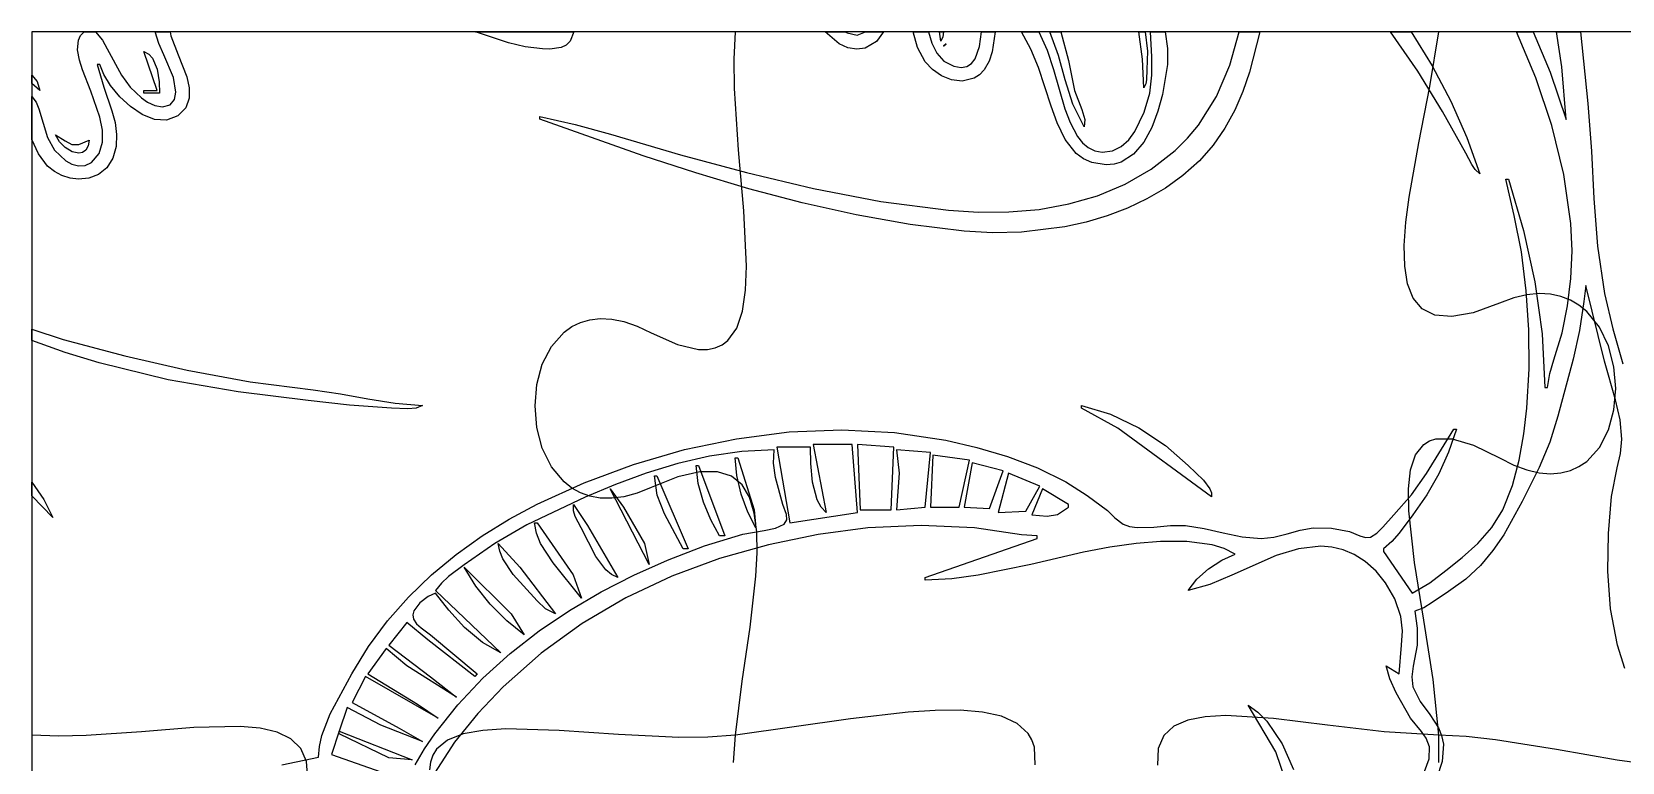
# Model space of a CAD drawing. Extents: x -47 to 700, y -217 to 268.
# Drawn here: x -25.1 to 133.2, y -79.2 to -6.5 of the extents above; entities that cross this region are included whole.
import ezdxf

# ---------------------------------------------------------------- set-up
doc = ezdxf.new("R2010")
doc.units = 0

msp = doc.modelspace()

# ---------------------------------------------------------------- linework, layer by layer
at = {"layer": 'Layer 1'}
for p, q in [((254.945, -6.53888), (-25.0553, -6.53888)), ((-25.0553, -6.53888), (-25.0553, -216.539)), ((-20.510194, -8.346666), (-20.415295, -7.357669)), ((-20.415295, -7.357669), (-20.201773, -6.918848)), ((-20.201773, -6.918848), (-19.84645, -6.53906)), ((-19.84645, -6.53906), (-18.70491, -6.53906)), ((-18.70491, -6.53906), (-18.017831, -7.369876)), ((-18.017831, -7.369876), (-17.56287, -8.23715)), ((-12.41522, -7.701799), (-12.77401, -6.53906)), ((-12.77401, -6.53906), (-11.29193, -6.53906)), ((-11.914595, -8.835329), (-12.41522, -7.701799)), ((-11.29193, -6.53906), (-11.21493, -6.94162)), ((-11.21493, -6.94162), (-10.496829, -8.841282)), ((22.370534, -7.634229), (19.08002, -6.53905)), ((19.08002, -6.53905), (28.8789, -6.53905)), ((24.051329, -8.03711), (22.370534, -7.634229)), ((28.101453, -7.862867), (27.612257, -8.104552)), ((28.51355, -7.45941), (28.101453, -7.862867)), ((28.8789, -6.53905), (28.51355, -7.45941)), ((44.814637, -9.273229), (44.9472, -6.539)), ((55.293186, -7.720315), (53.87632, -6.53906)), ((53.87632, -6.53906), (55.88136, -6.53906)), ((56.148504, -8.117823), (55.293186, -7.720315)), ((55.88136, -6.53906), (56.06378, -6.63983)), ((56.06378, -6.63983), (57.063405, -6.858114)), ((57.063405, -6.858114), (57.91018, -6.53906)), ((58.990792, -7.499484), (57.87814, -8.15033)), ((57.91018, -6.53906), (59.6987, -6.53906)), ((59.6987, -6.53906), (58.990792, -7.499484)), ((63.072646, -8.088845), (62.65454, -6.53906)), ((62.65454, -6.53906), (64.16401, -6.53906)), ((64.16401, -6.53906), (64.488734, -7.682744)), ((64.488734, -7.682744), (64.985446, -8.677129)), ((65.39144, -7.46048), (65.24985, -6.53909)), ((65.24985, -6.53909), (65.67101, -6.53909)), ((65.603739, -7.024884), (65.39144, -7.46048)), ((65.39144, -7.46048), (65.39144, -7.46048)), ((65.67101, -6.53909), (65.603739, -7.024884)), ((65.65086, -7.97828), (65.90976, -7.71938)), ((65.90976, -7.71938), (65.65086, -7.97828)), ((69.237922, -8.005563), (69.42725, -6.53906)), ((69.42725, -6.53906), (70.8034, -6.53906)), ((70.8034, -6.53906), (70.511277, -8.542468)), ((74.354534, -8.253685), (73.41305, -6.53906)), ((73.41305, -6.53906), (75.15506, -6.53906)), ((75.15506, -6.53906), (75.962506, -8.377903)), ((77.087037, -8.906974), (76.23514, -6.53906)), ((76.23514, -6.53906), (77.33274, -6.53906)), ((77.33274, -6.53906), (78.103672, -9.398071)), ((85.47533, -9.272671), (85.09143, -6.53906)), ((85.09143, -6.53906), (85.73791, -6.53906)), ((85.73791, -6.53906), (85.9699, -8.452927)), ((86.37815, -9.01488), (86.24379, -6.53906)), ((86.24379, -6.53906), (87.72225, -6.53906)), ((87.72225, -6.53906), (87.939566, -8.190872)), ((94.150943, -9.855074), (95.06289, -6.53909)), ((95.06289, -6.53909), (97.13925, -6.53909)), ((97.13925, -6.53909), (96.102166, -10.554937)), ((112.84878, -10.441269), (110.13333, -6.53906)), ((110.13333, -6.53906), (112.19987, -6.53906)), ((112.19987, -6.53906), (114.275719, -9.935321)), ((114.04991, -11.991852), (114.947, -6.539)), ((124.595878, -11.115888), (122.65829, -6.53894)), ((122.65829, -6.53894), (124.33312, -6.53894)), ((124.33312, -6.53894), (126.01777, -10.56919)), ((127.19393, -10.03485), (126.66631, -6.53894)), ((126.66631, -6.53894), (129.03981, -6.53894)), ((129.03981, -6.53894), (129.78498, -13.66254)), ((-20.31766, -9.374568), (-20.510194, -8.346666)), ((-20.02421, -10.30989), (-20.31766, -9.374568)), ((-17.56287, -8.23715), (-16.141689, -10.867707)), ((-12.59732, -12.38315), (-13.89284, -8.49657)), ((-13.89284, -8.49657), (-13.426298, -8.767572)), ((-13.426298, -8.767572), (-13.062525, -9.175578)), ((-13.062525, -9.175578), (-12.593276, -10.269839)), ((-10.95603, -11.0871), (-11.914595, -8.835329)), ((-10.496829, -8.841282), (-9.630708, -11.024956)), ((25.7499, -8.23662), (24.051329, -8.03711)), ((26.50386, -8.25682), (25.7499, -8.23662)), ((27.612257, -8.104552), (26.50386, -8.25678)), ((26.50386, -8.25678), (26.50386, -8.25682)), ((44.857005, -12.184234), (44.814637, -9.273229)), ((57.04666, -8.27952), (56.148504, -8.117823)), ((57.87814, -8.15033), (57.04666, -8.27952)), ((57.04666, -8.27952), (57.04666, -8.27952)), ((63.8369, -9.53216), (63.072646, -8.088845)), ((64.985446, -8.677129), (65.702151, -9.458886)), ((65.702151, -9.458886), (66.68685, -9.96469)), ((68.445144, -9.689527), (68.796962, -9.240859)), ((68.796962, -9.240859), (69.237922, -8.005563)), ((70.18989, -9.469792), (69.70992, -10.30937)), ((70.511277, -8.542468), (70.18989, -9.469792)), ((75.098651, -10.088716), (74.354534, -8.253685)), ((75.962506, -8.377903), (76.594781, -10.302816)), ((77.76177, -11.334248), (77.087037, -8.906974)), ((78.103672, -9.398071), (78.69183, -12.38315)), ((85.60096, -12.12425), (85.47533, -9.272671)), ((85.9699, -8.452927), (85.90327, -10.31041)), ((86.396096, -10.840619), (86.37815, -9.01488)), ((87.939566, -8.190872), (87.93309, -9.79158)), ((-25.05289, -11.67208), (-25.05289, -10.8649)), ((-25.05289, -10.8649), (-24.508478, -11.486121)), ((-19.175016, -12.455354), (-20.02421, -10.30989)), ((-18.29667, -9.79158), (-18.55609, -9.79158)), ((-18.55609, -9.79158), (-17.898858, -12.059757)), ((-17.894844, -10.793379), (-18.29667, -9.79158)), ((-17.212051, -11.894404), (-17.894844, -10.793379)), ((-16.141689, -10.867707), (-15.25436, -12.039869)), ((-12.593276, -10.269839), (-12.385074, -11.513835)), ((-9.630708, -11.024956), (-9.381953, -12.117246)), ((64.553681, -10.30124), (63.8369, -9.53216)), ((65.457611, -10.916519), (64.553681, -10.30124)), ((66.4718, -11.319305), (65.457611, -10.916519)), ((66.68685, -9.96469), (67.404878, -10.084354)), ((67.404878, -10.084354), (67.986046, -9.981663)), ((67.986046, -9.981663), (68.445144, -9.689527)), ((69.243902, -10.817105), (68.712369, -11.168208)), ((69.70992, -10.30937), (69.243902, -10.817105)), ((76.35964, -13.93706), (75.098651, -10.088716)), ((76.594781, -10.302816), (77.74147, -14.19648)), ((85.90327, -10.31041), (85.854794, -11.279929)), ((86.20555, -12.64205), (86.396096, -10.840619)), ((87.93309, -9.79158), (87.449711, -12.783365)), ((92.816602, -12.973917), (94.150943, -9.855074)), ((96.102166, -10.554937), (95.435397, -12.483438)), ((115.31079, -14.45537), (112.84878, -10.441269)), ((114.275719, -9.935321), (116.125912, -13.447812)), ((126.01777, -10.56919), (127.61716, -15.26399)), ((127.61716, -15.26399), (127.19393, -10.03485)), ((-24.25604, -12.38263), (-25.05289, -11.67208)), ((-24.508478, -11.486121), (-24.25604, -12.38263)), ((-24.25604, -12.38263), (-24.25604, -12.38263)), ((-18.27897, -15.01659), (-19.175016, -12.455354)), ((-17.898858, -12.059757), (-17.083789, -14.392221)), ((-16.307381, -12.992914), (-17.212051, -11.894404)), ((-15.25436, -12.039869), (-14.15119, -13.11695)), ((-13.89284, -12.64205), (-13.89284, -12.38315)), ((-13.89284, -12.38315), (-12.59732, -12.38315)), ((-12.3379, -12.64205), (-13.89284, -12.64205)), ((-12.385074, -11.513835), (-12.3379, -12.64205)), ((-10.734936, -12.547864), (-10.95603, -11.0871)), ((-10.86903, -13.283948), (-10.734936, -12.547864)), ((-9.381953, -12.117246), (-9.38397, -13.153275)), ((45.271888, -18.2865), (44.857005, -12.184234)), ((67.51936, -11.45091), (66.4718, -11.319305)), ((68.712369, -11.168208), (67.51936, -11.45091)), ((67.51936, -11.45091), (67.51936, -11.45091)), ((78.524942, -13.731742), (77.76177, -11.334248)), ((78.69183, -12.38315), (79.416666, -14.282344)), ((85.790006, -11.722289), (85.60096, -12.12425)), ((85.60096, -12.12425), (85.60096, -12.12425)), ((85.640052, -14.53892), (86.20555, -12.64205)), ((85.854794, -11.279929), (85.790006, -11.722289)), ((95.435397, -12.483438), (94.632067, -14.342826)), ((112.954656, -17.600562), (114.04991, -11.991852)), ((126.18485, -15.870803), (124.595878, -11.115888)), ((-25.05285, -17.24487), (-25.05285, -12.96296)), ((-25.05285, -12.96296), (-24.623786, -13.539959)), ((-24.623786, -13.539959), (-24.3423, -14.19648)), ((-24.3423, -14.19648), (-23.48932, -17.056247)), ((-15.239924, -13.98717), (-16.307381, -12.992914)), ((-14.068769, -14.775433), (-15.239924, -13.98717)), ((-14.15119, -13.11695), (-13.541334, -13.547783)), ((-13.541334, -13.547783), (-12.812014, -13.886181)), ((-12.812014, -13.886181), (-12.039791, -14.012564)), ((-12.039791, -14.012564), (-11.30123, -13.80735)), ((-11.30123, -13.80735), (-10.86903, -13.283948)), ((-9.732684, -14.090624), (-10.52402, -14.88687)), ((-9.38397, -13.153275), (-9.732684, -14.090624)), ((76.955177, -15.611283), (76.35964, -13.93706)), ((77.74147, -14.19648), (78.255933, -15.567139)), ((79.64216, -16.01032), (78.524942, -13.731742)), ((87.449711, -12.783365), (86.999881, -14.445503)), ((91.017258, -15.826072), (92.816602, -12.973917)), ((116.125912, -13.447812), (117.719182, -17.039703)), ((129.78498, -13.66254), (130.129371, -18.403918)), ((-18.0299, -16.309708), (-18.27897, -15.01659)), ((-17.083789, -14.392221), (-16.774956, -15.572339)), ((-16.774956, -15.572339), (-16.616133, -16.756262)), ((-12.853007, -15.255964), (-14.068769, -14.775433)), ((-11.651728, -15.327022), (-12.853007, -15.255964)), ((-10.52402, -14.88687), (-11.651728, -15.327022)), ((25.4908, -15.23313), (25.4908, -14.97372)), ((25.4908, -14.97372), (29.01487, -15.753167)), ((35.784628, -18.884326), (25.4908, -15.23313)), ((29.01487, -15.753167), (32.521609, -16.718156)), ((77.752316, -17.268235), (76.955177, -15.611283)), ((78.255933, -15.567139), (79.007985, -16.966755)), ((79.416666, -14.282344), (79.715843, -15.25814)), ((79.715843, -15.25814), (79.64216, -16.01032)), ((84.710381, -16.458835), (85.640052, -14.53892)), ((86.999881, -14.445503), (86.383987, -16.063904)), ((94.632067, -14.342826), (93.66387, -16.120979)), ((117.64243, -18.60137), (115.31079, -14.45537)), ((-24.404284, -18.677655), (-25.05285, -17.24487)), ((-23.48932, -17.056247), (-22.80602, -18.319051)), ((-22.313262, -17.472462), (-22.70197, -16.78753)), ((-22.70197, -16.78753), (-21.744592, -17.395777)), ((-21.744592, -17.395777), (-21.070898, -17.756453)), ((-20.370672, -17.762247), (-19.3337, -17.30585)), ((-19.3337, -17.30585), (-19.463735, -17.898298)), ((-18.028944, -17.534671), (-18.0299, -16.309708)), ((-16.616133, -16.756262), (-16.670476, -17.939902)), ((32.521609, -16.718156), (39.4817, -18.77349)), ((78.868043, -18.663002), (77.752316, -17.268235)), ((79.007985, -16.966755), (79.491122, -17.572868)), ((79.64216, -16.01032), (79.64216, -16.01032)), ((83.34077, -17.938485), (84.085304, -17.28265)), ((84.085304, -17.28265), (84.710381, -16.458835)), ((86.383987, -16.063904), (85.581555, -17.522644)), ((88.7103, -18.34199), (89.929894, -17.130407)), ((89.929894, -17.130407), (91.017258, -15.826072)), ((93.66387, -16.120979), (92.502498, -17.805772)), ((117.719182, -17.039703), (119.02426, -20.67416)), ((127.368598, -20.72436), (126.18485, -15.870803)), ((-23.47878, -19.89639), (-24.404284, -18.677655)), ((-22.80602, -18.319051), (-21.66494, -19.37807)), ((-21.72885, -18.066439), (-22.313262, -17.472462)), ((-21.047441, -18.478944), (-21.72885, -18.066439)), ((-21.070898, -17.756453), (-20.370672, -17.762247)), ((-20.36774, -18.61946), (-21.047441, -18.478944)), ((-20.001883, -18.53559), (-20.36774, -18.61946)), ((-20.36774, -18.61946), (-20.36774, -18.61946)), ((-19.693505, -18.301707), (-20.001883, -18.53559)), ((-19.463735, -17.898298), (-19.693505, -18.301707)), ((-19.11781, -19.55067), (-18.362711, -18.634114)), ((-18.362711, -18.634114), (-18.028944, -17.534671)), ((-16.670476, -17.939902), (-17.00114, -19.11917)), ((41.014988, -20.584164), (35.784628, -18.884326)), ((39.4817, -18.77349), (46.062243, -20.535132)), ((45.802552, -24.345641), (45.271888, -18.2865)), ((79.581933, -19.185531), (78.868043, -18.663002)), ((79.491122, -17.572868), (80.055274, -18.060754)), ((80.055274, -18.060754), (80.707648, -18.388592)), ((80.707648, -18.388592), (81.45545, -18.51456)), ((81.45545, -18.51456), (82.467309, -18.368427)), ((82.467309, -18.368427), (83.34077, -17.938485)), ((84.572107, -18.7058), (83.335168, -19.497447)), ((85.581555, -17.522644), (84.572107, -18.7058)), ((86.315932, -20.209079), (88.7103, -18.34199)), ((92.502498, -17.805772), (91.119643, -19.385084)), ((111.996512, -22.990367), (112.954656, -17.600562)), ((118.234885, -19.729916), (117.64243, -18.60137)), ((130.129371, -18.403918), (130.379126, -23.14134)), ((-22.811411, -20.435724), (-23.47878, -19.89639)), ((-22.059176, -20.838885), (-22.811411, -20.435724)), ((-21.66494, -19.37807), (-21.063211, -19.697283)), ((-21.063211, -19.697283), (-20.40564, -19.882465)), ((-20.40564, -19.882465), (-19.740937, -19.8586)), ((-19.740937, -19.8586), (-19.11781, -19.55067)), ((-17.600526, -20.086682), (-18.415604, -20.746997)), ((-17.00114, -19.11917), (-17.600526, -20.086682)), ((46.062243, -20.535132), (52.720327, -22.11702)), ((80.41934, -19.55067), (79.581933, -19.185531)), ((81.85026, -19.78166), (80.41934, -19.55067)), ((82.62499, -19.710228), (81.85026, -19.78166)), ((81.85026, -19.78166), (81.85026, -19.78166)), ((83.335168, -19.497447), (82.62499, -19.710228)), ((83.727651, -21.702041), (86.315932, -20.209079)), ((91.119643, -19.385084), (89.487, -20.84679)), ((118.571933, -20.238528), (118.234885, -19.729916)), ((119.02426, -20.67412), (118.571933, -20.238528)), ((-21.253484, -21.098683), (-22.059176, -20.838885)), ((-20.42574, -21.20793), (-21.253484, -21.098683)), ((-19.3796, -21.115589), (-20.42574, -21.20793)), ((-20.42574, -21.20793), (-20.42574, -21.20793)), ((-18.415604, -20.746997), (-19.3796, -21.115589)), ((46.2917, -22.151772), (41.014988, -20.584164)), ((51.607806, -23.550857), (46.2917, -22.151772)), ((52.720327, -22.11702), (59.430923, -23.4091)), ((80.981944, -22.84763), (83.727651, -21.702041)), ((87.747024, -22.092454), (85.896661, -23.173873)), ((89.487, -20.84679), (87.747024, -22.092454)), ((119.02426, -20.67416), (119.02426, -20.67412)), ((122.430745, -24.813206), (121.61339, -21.19235)), ((121.61339, -21.19235), (121.87229, -21.19235)), ((121.87229, -21.19235), (123.360671, -26.323322)), ((128.09051, -25.59724), (127.368598, -20.72436)), ((56.956347, -24.745123), (51.607806, -23.550857)), ((59.430923, -23.4091), (66.169, -24.30132)), ((75.164191, -24.203697), (78.115295, -23.672597)), ((78.115295, -23.672597), (80.981944, -22.84763)), ((85.896661, -23.173873), (83.952611, -24.095803)), ((111.673628, -25.486065), (111.996512, -22.990367)), ((130.379126, -23.14134), (130.741991, -27.867887)), ((46.0597, -29.8615), (45.802552, -24.345641)), ((62.330364, -25.698279), (56.956347, -24.745123)), ((66.169, -24.30132), (69.154557, -24.491306)), ((69.154557, -24.491306), (72.165116, -24.467682)), ((72.165116, -24.467682), (75.164191, -24.203697)), ((81.931571, -24.862997), (79.850242, -25.480212)), ((83.952611, -24.095803), (81.931571, -24.862997)), ((123.16782, -28.44721), (122.430745, -24.813206)), ((67.7229, -26.37403), (62.330364, -25.698279)), ((70.541531, -26.537444), (67.7229, -26.37403)), ((73.41144, -26.47945), (70.541531, -26.537444)), ((73.4115, -26.47952), (73.41144, -26.47945)), ((77.72532, -25.9522), (73.4115, -26.47952)), ((79.850242, -25.480212), (77.72532, -25.9522)), ((111.51075, -27.7865), (111.673628, -25.486065)), ((123.360671, -26.323322), (124.505291, -31.414239)), ((128.213098, -28.327493), (128.09051, -25.59724)), ((111.549786, -29.844825), (111.51075, -27.7865)), ((123.623989, -32.325303), (123.16782, -28.44721)), ((128.082276, -31.077938), (128.213098, -28.327493)), ((130.741991, -27.867887), (131.42571, -32.57664)), ((45.964051, -32.2594), (46.0597, -29.8615)), ((111.832645, -31.614195), (111.549786, -29.844825)), ((112.401236, -33.047765), (111.832645, -31.614195)), ((124.505291, -31.414239), (125.24033, -36.576186)), ((127.739694, -33.808533), (128.082276, -31.077938)), ((45.654036, -34.333922), (45.964051, -32.2594)), ((113.297469, -34.098687), (112.401236, -33.047765)), ((122.395633, -33.022021), (120.997, -33.539)), ((123.704031, -32.710436), (122.395633, -33.022021)), ((123.887816, -36.198375), (123.623989, -32.325303)), ((124.922195, -32.590144), (123.704031, -32.710436)), ((126.050125, -32.647047), (124.922195, -32.590144)), ((127.08782, -32.867046), (126.050125, -32.647047)), ((128.035281, -33.236041), (127.08782, -32.867046)), ((129.56946, -31.78342), (129.38653, -33.36988)), ((131.42568, -39.31319), (129.56946, -31.78342)), ((131.42571, -32.57664), (132.263259, -36.091573)), ((45.080994, -36.022545), (45.654036, -34.333922)), ((114.563252, -34.720118), (113.297469, -34.098687)), ((116.240496, -34.865211), (114.563252, -34.720118)), ((118.371109, -34.48712), (116.240496, -34.865211)), ((120.997, -33.539), (118.371109, -34.48712)), ((127.227, -36.47924), (127.739694, -33.808533)), ((128.892508, -33.739934), (128.035281, -33.236041)), ((129.6595, -34.364625), (128.892508, -33.739934)), ((129.38653, -33.36988), (128.928667, -36.256264)), ((130.922781, -35.920006), (129.6595, -34.364625)), ((-25.05338, -37.26176), (-25.05338, -36.11403)), ((-25.05338, -36.11403), (-21.92489, -37.16926)), ((27.9047, -36.414625), (28.671692, -35.869621)), ((28.671692, -35.869621), (29.528919, -35.454791)), ((29.528919, -35.454791), (30.47638, -35.184233)), ((30.47638, -35.184233), (31.514075, -35.072047)), ((31.514075, -35.072047), (32.642005, -35.132331)), ((32.642005, -35.132331), (33.860169, -35.379186)), ((33.860169, -35.379186), (35.168567, -35.826709)), ((35.168567, -35.826709), (36.5672, -36.489)), ((44.196263, -37.26275), (45.080994, -36.022545)), ((123.921223, -40.082314), (123.887816, -36.198375)), ((128.928667, -36.256264), (128.318228, -39.11752)), ((131.825125, -37.789391), (130.922781, -35.920006)), ((132.263259, -36.091573), (133.23904, -39.57208)), ((-21.73949, -38.44714), (-25.05338, -37.26176)), ((-21.92489, -37.16926), (-15.788584, -38.789777)), ((25.739075, -39.614391), (26.641419, -37.838756)), ((26.641419, -37.838756), (27.9047, -36.414625)), ((36.5672, -36.489), (39.18531, -37.667662)), ((39.18531, -37.667662), (41.297083, -38.147828)), ((42.951179, -37.992018), (43.621806, -37.695158)), ((43.621806, -37.695158), (44.196263, -37.26275)), ((125.24033, -36.576186), (125.49997, -41.92025)), ((126.39713, -39.186736), (127.227, -36.47924)), ((132.366531, -39.859986), (131.825125, -37.789391)), ((-18.36689, -39.485722), (-21.73949, -38.44714)), ((-11.493515, -41.163949), (-18.36689, -39.485722)), ((-15.788584, -38.789777), (-9.583785, -40.214987)), ((41.297083, -38.147828), (42.178299, -38.145512)), ((42.178299, -38.145512), (42.951179, -37.992018)), ((125.993078, -40.548785), (126.39713, -39.186736)), ((128.318228, -39.11752), (126.79547, -44.77018)), ((132.540318, -43.157991), (131.42568, -39.31319)), ((-9.583785, -40.214987), (-3.331188, -41.369715)), ((25.197669, -41.628736), (25.739075, -39.614391)), ((123.68613, -43.99301), (123.921223, -40.082314)), ((125.75887, -41.92025), (125.993078, -40.548785)), ((132.547, -42.019), (132.366531, -39.859986)), ((-4.529173, -42.379364), (-11.493515, -41.163949)), ((2.43022, -43.21489), (-4.529173, -42.379364)), ((-3.331188, -41.369715), (2.94851, -42.17878)), ((2.94851, -42.17878), (5.662554, -42.556381)), ((5.662554, -42.556381), (8.38366, -43.051881)), ((25.0172, -43.769), (25.197669, -41.628736)), ((125.49997, -41.92025), (125.75887, -41.92025)), ((132.366531, -44.153639), (132.547, -42.019)), ((6.565569, -43.70424), (2.43022, -43.21489)), ((10.7217, -43.99262), (6.565569, -43.70424)), ((8.38366, -43.051881), (11.107691, -43.499436)), ((12.36243, -44.05512), (10.7217, -43.99262)), ((11.107691, -43.499436), (13.83051, -43.7332)), ((13.178815, -43.990081), (12.36239, -44.05515)), ((12.36239, -44.05515), (12.36243, -44.05512)), ((13.83051, -43.7332), (13.178815, -43.990081)), ((25.197669, -45.922389), (25.0172, -43.769)), ((79.38168, -43.99207), (79.38168, -43.73317)), ((79.38168, -43.73317), (82.27466, -44.579627)), ((83.00937, -45.97851), (79.38168, -43.99207)), ((123.394281, -46.556776), (123.68613, -43.99301)), ((131.825125, -46.151109), (132.366531, -44.153639)), ((132.977367, -45.147253), (132.540318, -43.157991)), ((82.27466, -44.579627), (85.109802, -45.958009)), ((126.79547, -44.77018), (125.99606, -47.385379)), ((133.15322, -47.08584), (132.977367, -45.147253)), ((25.739075, -47.976109), (25.197669, -45.922389)), ((39.878434, -48.11301), (45.057255, -47.025821)), ((45.057255, -47.025821), (50.299948, -46.355734)), ((50.299948, -46.355734), (55.556114, -46.136807)), ((55.556114, -46.136807), (60.775358, -46.403099)), ((60.775358, -46.403099), (65.90728, -47.18867)), ((65.90728, -47.18867), (68.981331, -47.898714)), ((92.33696, -52.80135), (83.00937, -45.97851)), ((85.109802, -45.958009), (87.736658, -47.713804)), ((113.462, -47.595562), (114.012765, -47.252425)), ((113.706266, -50.497211), (116.43128, -46.06574)), ((114.012765, -47.252425), (114.663514, -47.04087)), ((114.663514, -47.04087), (116.288484, -47.041383)), ((116.69069, -46.06574), (115.90755, -48.376578)), ((116.288484, -47.041383), (118.383963, -47.654845)), ((116.43128, -46.06574), (116.69069, -46.06574)), ((122.955288, -49.148044), (123.394281, -46.556776)), ((125.99606, -47.385379), (124.93925, -49.89545)), ((130.922781, -47.898619), (131.825125, -46.151109)), ((133.016885, -48.502599), (133.15322, -47.08584)), ((26.641419, -49.817369), (25.739075, -47.976109)), ((34.813883, -49.583242), (39.878434, -48.11301)), ((42.385144, -48.776167), (39.216933, -49.509985)), ((45.585833, -48.304415), (42.385144, -48.776167)), ((45.087148, -50.67642), (44.92221, -48.9153)), ((44.92221, -48.9153), (45.18163, -48.9153)), ((45.18163, -48.9153), (46.82287, -54.09689)), ((48.8095, -48.13763), (45.585833, -48.304415)), ((48.733452, -49.462387), (48.8095, -48.13763)), ((52.43621, -47.87867), (49.06794, -47.87867)), ((49.06794, -47.87867), (50.36347, -55.39242)), ((52.461366, -49.490646), (52.43621, -47.87867)), ((56.58169, -47.61977), (52.69511, -47.61977)), ((52.69511, -47.61977), (53.99064, -54.35631)), ((57.09949, -54.35631), (56.58169, -47.61977)), ((60.72689, -47.87866), (57.0992, -47.61976)), ((57.0992, -47.61976), (57.35862, -54.09688)), ((60.46747, -54.09688), (60.72689, -47.87866)), ((64.35406, -48.39697), (60.98579, -48.13807)), ((60.98579, -48.13807), (61.2452, -50.46971)), ((63.83574, -53.83798), (64.35406, -48.39697)), ((64.61347, -48.65587), (64.35406, -53.83798)), ((68.24064, -49.17419), (64.61347, -48.65587)), ((68.981331, -47.898714), (72.042361, -48.790999)), ((72.042361, -48.790999), (75.015501, -49.91849)), ((87.736658, -47.713804), (90.00478, -49.6925)), ((112.141141, -50.139586), (112.636893, -48.647716)), ((112.636893, -48.647716), (113.462, -47.595562)), ((115.90755, -48.376578), (114.938276, -50.536523)), ((118.383963, -47.654845), (120.997, -48.939)), ((120.997, -48.939), (122.395633, -49.644885)), ((129.6595, -49.283375), (130.922781, -47.898619)), ((132.703318, -49.936535), (133.016885, -48.502599)), ((27.9047, -51.333375), (26.641419, -49.817369)), ((29.913999, -51.402458), (34.813883, -49.583242)), ((36.090697, -50.462966), (33.015938, -51.59221)), ((39.216933, -49.509985), (36.090697, -50.462966)), ((41.407825, -50.324), (39.214973, -50.835387)), ((41.23913, -51.470809), (41.03614, -49.69251)), ((41.03614, -49.69251), (41.29504, -49.69251)), ((41.29504, -49.69251), (43.8861, -56.68795)), ((43.182552, -50.31277), (41.407825, -50.324)), ((44.57595, -50.759625), (43.182552, -50.31277)), ((48.94139, -50.87582), (48.733452, -49.462387)), ((52.632827, -51.366843), (52.461366, -49.490646)), ((61.2452, -50.46971), (60.98579, -54.09688)), ((67.20401, -53.83798), (68.24064, -49.17419)), ((68.49954, -49.43308), (67.72233, -53.83798)), ((71.60891, -50.2103), (68.49954, -49.43308)), ((70.2276, -53.96717), (71.60891, -50.2103)), ((72.12724, -50.46971), (71.09062, -54.3563)), ((75.2361, -51.76473), (72.12724, -50.46971)), ((75.015501, -49.91849), (77.82588, -51.33415)), ((90.00478, -49.6925), (91.51947, -51.166664)), ((111.927693, -52.013429), (112.141141, -50.139586)), ((112.217937, -52.619378), (113.706266, -50.497211)), ((114.938276, -50.536523), (113.765559, -52.598671)), ((122.287825, -51.687995), (122.955288, -49.148044)), ((122.395633, -49.644885), (123.704031, -50.133189)), ((124.93925, -49.89545), (123.221761, -53.285945)), ((123.704031, -50.133189), (124.922195, -50.418012)), ((124.922195, -50.418012), (126.050125, -50.513453)), ((126.050125, -50.513453), (127.08782, -50.433611)), ((127.08782, -50.433611), (128.035281, -50.192584)), ((128.035281, -50.192584), (128.892508, -49.804472)), ((128.892508, -49.804472), (129.6595, -49.283375)), ((132.11711, -52.78627), (132.703318, -49.936535)), ((-25.05339, -52.71712), (-25.05339, -51.3415)), ((-25.05339, -51.3415), (-23.861128, -53.084295)), ((25.22918, -53.5366), (29.913999, -51.402458)), ((28.671692, -51.93416), (27.9047, -51.333375)), ((29.528919, -52.411334), (28.671692, -51.93416)), ((33.015938, -51.59221), (30.002152, -52.854813)), ((36.37278, -59.5379), (32.4862, -52.02415)), ((32.4862, -52.02415), (33.82514, -53.83799)), ((36.5672, -51.889), (35.168567, -52.449573)), ((39.214973, -50.835387), (36.5672, -51.889)), ((37.180982, -52.631345), (36.89083, -50.72862)), ((36.89083, -50.72862), (37.14973, -50.72862)), ((37.14973, -50.72862), (40.2591, -57.98348)), ((41.771749, -53.325481), (41.23913, -51.470809)), ((45.624817, -51.622496), (44.57595, -50.759625)), ((45.534816, -52.539826), (45.087148, -50.67642)), ((46.36595, -52.859312), (45.624817, -51.622496)), ((49.67301, -53.57915), (48.94139, -50.87582)), ((53.094588, -53.118363), (52.632827, -51.366843)), ((73.85479, -54.22659), (75.2361, -51.76473)), ((75.49551, -52.02414), (74.45888, -54.6152)), ((78.08657, -53.57857), (75.49551, -52.02414)), ((77.82588, -51.33415), (79.948664, -52.685548)), ((91.51947, -51.166664), (92.162822, -52.023411)), ((92.162822, -52.023411), (92.326965, -52.429666)), ((111.9495, -54.2115), (111.927693, -52.013429)), ((121.31057, -54.09781), (122.287825, -51.687995)), ((-22.96153, -54.8741), (-25.05339, -52.71712)), ((-23.861128, -53.084295), (-22.96153, -54.8741)), ((22.451176, -55.031713), (25.22918, -53.5366)), ((30.002152, -52.854813), (24.1955, -55.60849)), ((28.836136, -54.203207), (28.8584, -53.57858)), ((28.8584, -53.57858), (30.24023, -55.65132)), ((30.47638, -52.750798), (29.528919, -52.411334)), ((31.514075, -52.938453), (30.47638, -52.750798)), ((32.642005, -52.9602), (31.514075, -52.938453)), ((33.860169, -52.801939), (32.642005, -52.9602)), ((35.168567, -52.449573), (33.860169, -52.801939)), ((37.902064, -54.488091), (37.180982, -52.631345)), ((42.519474, -55.112528), (41.771749, -53.325481)), ((46.194496, -54.339829), (45.534816, -52.539826)), ((46.836145, -54.428004), (46.36595, -52.859312)), ((50.021751, -54.584761), (49.67301, -53.57915)), ((53.479328, -53.825839), (53.094588, -53.118363)), ((78.08657, -53.83798), (78.08657, -53.57857)), ((79.948664, -52.685548), (81.97136, -54.18411)), ((92.326965, -52.429666), (92.33693, -52.80135)), ((92.33693, -52.80135), (92.33696, -52.80135)), ((110.47195, -54.61612), (112.217937, -52.619378)), ((113.765559, -52.598671), (112.37209, -54.61612)), ((123.221761, -53.285945), (121.403649, -56.594248)), ((131.832629, -56.455202), (132.11711, -52.78627)), ((-22.96153, -54.8741), (-22.96153, -54.8741)), ((19.755166, -56.705877), (22.451176, -55.031713)), ((29.000931, -54.770265), (28.836136, -54.203207)), ((29.59272, -55.91074), (29.000931, -54.770265)), ((33.82514, -53.83799), (35.89788, -57.46516)), ((39.74078, -57.98348), (37.902064, -54.488091)), ((43.36778, -56.68795), (42.519474, -55.112528)), ((46.99547, -55.91074), (46.194496, -54.339829)), ((46.82287, -54.09689), (46.99547, -55.91074)), ((47.0722, -56.2865), (46.836145, -54.428004)), ((49.80272, -55.52219), (50.057441, -55.097232)), ((50.057441, -55.097232), (50.021751, -54.584761)), ((50.36347, -55.39242), (57.09949, -54.35631)), ((53.99064, -54.35631), (53.479328, -53.825839)), ((57.35862, -54.09688), (60.46747, -54.09688)), ((60.98579, -54.09688), (63.83574, -53.83798)), ((64.35406, -53.83798), (67.20401, -53.83798)), ((67.72233, -53.83798), (70.2276, -53.96717)), ((71.09062, -54.3563), (73.85479, -54.22659)), ((74.45888, -54.6152), (75.96887, -54.74025)), ((75.96887, -54.74025), (76.992511, -54.574096)), ((75.96887, -54.74025), (75.96887, -54.74025)), ((76.992511, -54.574096), (78.08657, -53.83798)), ((81.97136, -54.18411), (82.719921, -54.895774)), ((82.719921, -54.895774), (83.52579, -55.52253)), ((109.387378, -55.832566), (110.47195, -54.61612)), ((112.37209, -54.61612), (111.015561, -56.424208)), ((112.510672, -59.349352), (111.9495, -54.2115)), ((120.20803, -55.86161), (121.31057, -54.09781)), ((17.167739, -58.557484), (19.755166, -56.705877)), ((24.1955, -55.60849), (21.004492, -57.449479)), ((25.172836, -56.434013), (24.97239, -55.39244)), ((24.97239, -55.39244), (25.23129, -55.39244)), ((25.576225, -57.446673), (25.172836, -56.434013)), ((25.23129, -55.39244), (28.81556, -60.57455)), ((31.054393, -58.761361), (29.59272, -55.91074)), ((30.24023, -55.65132), (33.26278, -60.83343)), ((41.89406, -57.671658), (45.70065, -56.51541)), ((43.8861, -56.68795), (43.36778, -56.68795)), ((45.70065, -56.51541), (47.830604, -56.173926)), ((47.110911, -58.39273), (47.0722, -56.2865)), ((47.830604, -56.173926), (48.951114, -55.926766)), ((53.178215, -56.567935), (48.24064, -57.581206)), ((48.951114, -55.926766), (49.80272, -55.52219)), ((58.13454, -55.91165), (53.178215, -56.567935)), ((63.452251, -55.660786), (58.13454, -55.91165)), ((68.75764, -55.91165), (63.452251, -55.660786)), ((63.83447, -60.83435), (74.97587, -56.94776)), ((71.862465, -56.375071), (68.75764, -55.91165)), ((73.422166, -56.595477), (71.862465, -56.375071)), ((74.97587, -56.68886), (73.422166, -56.595477)), ((74.97587, -56.94776), (74.97587, -56.68886)), ((83.52579, -55.52253), (84.177571, -55.749455)), ((84.177571, -55.749455), (84.921154, -55.854298)), ((84.921154, -55.854298), (86.571875, -55.821496)), ((86.571875, -55.821496), (88.254238, -55.671636)), ((88.254238, -55.671636), (89.74453, -55.65223)), ((89.74453, -55.65223), (91.609447, -55.9554)), ((91.609447, -55.9554), (93.501661, -56.389545)), ((93.501661, -56.389545), (95.39375, -56.778915)), ((95.39375, -56.778915), (97.25829, -56.94776)), ((97.25829, -56.94776), (98.537868, -56.809068)), ((98.537868, -56.809068), (99.842515, -56.491573)), ((99.842515, -56.491573), (101.150447, -56.143143)), ((101.150447, -56.143143), (102.43988, -55.91165)), ((102.43988, -55.91165), (104.267529, -55.941083)), ((104.267529, -55.941083), (106.06757, -56.25685)), ((106.06757, -56.25685), (107.097648, -56.684851)), ((107.097648, -56.684851), (107.635423, -56.855115)), ((107.635423, -56.855115), (108.14031, -56.81805)), ((108.14031, -56.81805), (108.776524, -56.423423)), ((108.776524, -56.423423), (109.387378, -55.832566)), ((111.015561, -56.424208), (110.264449, -57.271832)), ((118.830836, -57.441575), (120.20803, -55.86161)), ((121.403649, -56.594248), (120.335601, -58.159129)), ((131.757758, -60.211981), (131.832629, -56.455202)), ((21.004492, -57.449479), (17.97676, -59.58137)), ((21.501231, -58.216463), (21.34522, -57.46518)), ((21.34522, -57.46518), (23.50426, -59.79734)), ((21.82782, -58.989877), (21.501231, -58.216463)), ((26.804534, -59.384594), (25.576225, -57.446673)), ((35.89788, -57.46516), (36.37278, -59.5379)), ((38.18638, -59.10647), (41.89406, -57.671658)), ((40.2591, -57.98348), (39.74078, -57.98348)), ((48.24064, -57.581206), (43.37274, -58.961442)), ((46.989075, -60.704625), (47.110911, -58.39273)), ((79.57962, -58.31999), (74.345709, -59.534919)), ((82.198436, -57.817367), (79.57962, -58.31999)), ((84.82127, -57.46608), (82.198436, -57.817367)), ((87.262548, -57.268776), (84.82127, -57.46608)), ((89.859665, -57.24917), (87.262548, -57.268776)), ((92.399062, -57.597176), (89.859665, -57.24917)), ((93.580378, -57.968383), (92.399062, -57.597176)), ((93.354979, -59.111051), (94.66718, -58.50271)), ((94.66718, -58.50271), (93.580378, -57.968383)), ((100.983315, -57.969482), (98.769653, -58.661453)), ((103.198896, -57.712892), (100.983315, -57.969482)), ((104.306325, -57.804948), (103.198896, -57.712892)), ((105.412937, -58.074347), (104.306325, -57.804948)), ((106.5183, -58.543923), (105.412937, -58.074347)), ((107.62198, -59.23651), (106.5183, -58.543923)), ((110.264449, -57.271832), (109.43584, -57.98439)), ((109.43584, -57.98439), (109.43584, -58.24329)), ((109.43584, -58.24329), (112.28579, -62.38877)), ((117.279381, -58.861063), (118.830836, -57.441575)), ((120.335601, -58.159129), (119.096887, -59.633326)), ((14.715485, -60.584923), (17.167739, -58.557484)), ((17.97676, -59.58137), (16.422671, -60.749554)), ((19.121908, -61.699592), (17.97695, -59.79734)), ((17.97695, -59.79734), (22.64023, -64.46114)), ((22.840006, -60.536705), (21.82782, -58.989877)), ((23.50426, -59.79734), (27.04513, -64.46114)), ((29.63618, -62.90619), (26.804534, -59.384594)), ((32.051233, -60.06605), (31.054393, -58.761361)), ((32.628417, -60.53832), (32.051233, -60.06605)), ((34.858666, -60.592419), (38.18638, -59.10647)), ((43.37274, -58.961442), (38.62544, -60.718623)), ((74.345709, -59.534919), (69.102878, -60.622218)), ((90.877883, -60.989236), (92.043481, -59.961428)), ((92.043481, -59.961428), (93.354979, -59.111051)), ((98.769653, -58.661453), (94.361923, -60.620882)), ((108.725243, -60.209025), (107.62198, -59.23651)), ((113.44825, -65.091187), (112.510672, -59.349352)), ((115.65406, -60.14343), (117.279381, -58.861063)), ((119.096887, -59.633326), (117.639005, -60.993459)), ((12.424993, -62.786583), (14.715485, -60.584923)), ((15.704275, -61.404046), (15.1268, -62.12902)), ((16.422671, -60.749554), (15.704275, -61.404046)), ((20.564818, -63.50758), (19.121908, -61.699592)), ((25.23129, -63.16561), (22.840006, -60.536705)), ((28.81556, -60.57455), (29.63618, -62.90619)), ((31.603778, -62.258149), (34.858666, -60.592419)), ((33.26278, -60.83343), (32.628417, -60.53832)), ((38.62544, -60.718623), (34.049665, -62.862725)), ((46.41095, -65.777125), (46.989075, -60.704625)), ((63.83447, -61.09324), (63.83447, -60.83435)), ((66.472913, -60.965304), (63.83447, -61.09324)), ((69.102878, -60.622218), (66.472913, -60.965304)), ((90.00338, -62.12987), (90.877883, -60.989236)), ((92.174773, -61.523013), (90.00338, -62.12987)), ((94.361923, -60.620882), (92.174773, -61.523013)), ((109.65131, -61.35266), (108.725243, -60.209025)), ((110.563049, -62.959594), (109.65131, -61.35266)), ((112.28579, -62.38877), (114.037875, -61.384458)), ((114.037875, -61.384458), (115.65406, -60.14343)), ((117.639005, -60.993459), (115.91345, -62.21615)), ((132.013588, -63.948055), (131.757758, -60.211981)), ((10.322851, -65.160857), (12.424993, -62.786583)), ((14.372872, -62.739857), (13.553082, -63.361851)), ((15.1268, -62.38844), (14.372872, -62.739857)), ((15.1268, -62.12902), (21.60444, -68.34725)), ((16.428221, -64.073846), (15.1268, -62.38844)), ((26.060923, -63.95028), (25.23129, -63.16561)), ((28.44737, -64.109934), (31.603778, -62.258149)), ((34.049665, -62.862725), (29.69634, -65.403728)), ((111.16284, -64.72093), (110.563049, -62.959594)), ((115.91345, -62.21615), (114.28462, -63.338593)), ((12.969539, -64.144775), (12.860769, -64.56232)), ((12.860769, -64.56232), (12.92435, -64.97898)), ((13.553082, -63.361851), (12.969539, -64.144775)), ((18.013266, -65.797779), (16.428221, -64.073846)), ((22.203496, -65.144583), (20.564818, -63.50758)), ((22.64023, -64.46114), (23.93576, -66.53388)), ((25.415099, -66.154048), (28.44737, -64.109934)), ((27.04513, -64.46114), (26.060923, -63.95028)), ((111.321236, -66.134358), (111.16284, -64.72093)), ((113.443555, -63.848218), (112.54518, -64.2026)), ((112.54518, -64.2026), (112.792905, -65.874499)), ((114.28462, -63.338593), (113.443555, -63.848218)), ((132.72121, -67.55487), (132.013588, -63.948055)), ((8.435651, -67.706132), (10.322851, -65.160857)), ((12.27685, -65.32469), (10.463, -67.57003)), ((14.34959, -67.05172), (12.27685, -65.32469)), ((12.92435, -64.97898), (13.227808, -65.444687)), ((13.227808, -65.444687), (13.672152, -65.8388)), ((13.672152, -65.8388), (14.60849, -66.53392)), ((19.774489, -67.306745), (18.013266, -65.797779)), ((23.93576, -66.53388), (22.203496, -65.144583)), ((22.532619, -68.396764), (25.415099, -66.154048)), ((29.69634, -65.403728), (25.61639, -68.35161)), ((45.6322, -71.167437), (46.41095, -65.777125)), ((111.241313, -67.569561), (111.321236, -66.134358)), ((112.792905, -65.874499), (112.80408, -67.57087)), ((114.385828, -70.975055), (113.44825, -65.091187)), ((6.78998, -70.4208), (8.435651, -67.706132)), ((10.20411, -67.91575), (8.39026, -70.41999)), ((12.27685, -69.64277), (10.20411, -67.91575)), ((10.463, -67.57003), (14.60849, -70.72229)), ((19.01339, -70.6794), (14.34959, -67.05172)), ((14.60849, -66.53392), (19.27229, -70.41999)), ((21.60444, -68.34725), (19.774489, -67.306745)), ((110.99025, -70.42084), (111.241313, -67.569561)), ((112.80408, -67.57087), (112.395091, -69.64541)), ((133.441655, -69.895808), (132.72121, -67.55487)), ((19.825585, -70.844357), (22.532619, -68.396764)), ((25.61639, -68.35161), (21.86074, -71.71635)), ((4.6378, -74.411268), (6.78998, -70.4208)), ((8.13136, -70.6794), (6.83584, -73.27046)), ((15.38622, -74.82489), (8.13136, -70.6794)), ((8.39026, -70.41999), (13.31296, -73.44306)), ((17.19954, -72.75214), (12.27685, -69.64277)), ((14.60849, -70.72229), (17.19954, -72.75214)), ((17.319654, -73.503101), (19.825585, -70.844357)), ((19.27229, -70.41999), (19.01339, -70.6794)), ((44.9472, -76.539), (45.6322, -71.167437)), ((110.086093, -70.937369), (109.69472, -69.64363)), ((109.69472, -69.64363), (110.99025, -70.42084)), ((110.686228, -72.32065), (110.086093, -70.937369)), ((112.395091, -69.64541), (112.257475, -70.710228)), ((112.257475, -70.710228), (112.37206, -71.71635)), ((114.947, -76.539), (114.385828, -70.975055)), ((21.86074, -71.71635), (19.339968, -74.357584)), ((112.11266, -74.82574), (110.686228, -72.32065)), ((112.37206, -71.71635), (113.093523, -73.187877)), ((6.31752, -73.78826), (5.54031, -76.12041)), ((9.68579, -75.5158), (6.31752, -73.78826)), ((6.83584, -73.27046), (11.49963, -75.81811)), ((13.31296, -73.44306), (15.38622, -74.82489)), ((15.04048, -76.37927), (17.319654, -73.503101)), ((19.339968, -74.357584), (16.992354, -77.208265)), ((62.144031, -74.236266), (56.392, -74.91775)), ((64.829324, -74.060904), (62.144031, -74.236266)), ((67.312, -74.0465), (64.829324, -74.060904)), ((69.535457, -74.23108), (67.312, -74.0465)), ((71.443094, -74.652672), (69.535457, -74.23108)), ((98.72639, -78.19401), (95.96274, -73.53021)), ((95.96274, -73.53021), (96.929298, -74.231013)), ((96.929298, -74.231013), (97.821717, -75.142504)), ((113.093523, -73.187877), (114.045588, -74.47151)), ((-8.927531, -75.763277), (-14.154875, -76.186031)), ((-4.3105, -75.65775), (-8.927531, -75.763277)), ((-2.33925, -75.836776), (-4.3105, -75.65775)), ((-0.650656, -76.230504), (-2.33925, -75.836776)), ((3.800973, -76.563809), (4.6378, -74.411268)), ((13.83127, -77.15653), (9.68579, -75.5158)), ((11.49963, -75.81811), (13.83127, -77.15653)), ((22.1145, -75.9015), (19.829354, -76.046725)), ((27.431453, -76.048922), (22.1145, -75.9015)), ((56.392, -74.91775), (44.947, -76.539)), ((72.978309, -75.349303), (71.443094, -74.652672)), ((74.0845, -76.359), (72.978309, -75.349303)), ((88.57826, -75.637328), (87.581375, -76.560094)), ((89.968484, -75.029723), (88.57826, -75.637328)), ((91.704061, -74.692967), (89.968484, -75.029723)), ((93.737, -74.58275), (91.704061, -74.692967)), ((98.503016, -74.864684), (93.737, -74.58275)), ((97.821717, -75.142504), (99.350246, -77.404949)), ((103.882625, -75.521031), (98.503016, -74.864684)), ((109.491922, -76.197301), (103.882625, -75.521031)), ((113.211178, -76.154584), (112.11266, -74.82574)), ((114.045588, -74.47151), (114.916655, -75.802671)), ((114.916655, -75.802671), (115.224442, -76.559643)), ((-22.381438, -76.625155), (-25.053, -76.539)), ((-19.645656, -76.564957), (-22.381438, -76.625155)), ((-14.154875, -76.186031), (-19.645656, -76.564957)), ((0.711922, -76.884066), (-0.650656, -76.230504)), ((1.705125, -77.842594), (0.711922, -76.884066)), ((3.554419, -77.643493), (3.800973, -76.563809)), ((5.54031, -76.12041), (4.76309, -78.45205)), ((5.54029, -76.12037), (12.79514, -78.97033)), ((5.54029, -76.37927), (5.54029, -76.12037)), ((10.46298, -78.79773), (5.54029, -76.37927)), ((14.002334, -77.897606), (15.04048, -76.37927)), ((16.992354, -77.208265), (15.006192, -80.292638)), ((16.311873, -77.014986), (15.202, -77.934)), ((17.874734, -76.401891), (16.311873, -77.014986)), ((19.829354, -76.046725), (17.874734, -76.401891)), ((33.33575, -76.46025), (27.431453, -76.048922)), ((39.337547, -76.751578), (33.33575, -76.46025)), ((42.221932, -76.732271), (39.337547, -76.751578)), ((44.947, -76.539), (42.221932, -76.732271)), ((44.775764, -79.231151), (44.9472, -76.539)), ((74.459024, -76.993132), (74.0845, -76.359)), ((74.705066, -77.719791), (74.459024, -76.993132)), ((87.581375, -76.560094), (87.025818, -77.842333)), ((99.350246, -77.404949), (100.48055, -79.932345)), ((114.947, -76.539), (109.491922, -76.197301)), ((113.69187, -76.835692), (113.211178, -76.154584)), ((114.0128, -77.67569), (113.69187, -76.835692)), ((114.959349, -79.232669), (114.947, -76.539)), ((117.678978, -76.674286), (114.947, -76.539)), ((115.224442, -76.559643), (115.39513, -77.41678)), ((115.39513, -77.41678), (115.29366, -79.144216)), ((120.583602, -76.98941), (117.678978, -76.674286)), ((126.662937, -77.952281), (120.583602, -76.98941)), ((-0.16205, -79.48898), (3.46512, -78.71177)), ((2.285594, -79.151219), (1.705125, -77.842594)), ((3.46512, -78.71177), (3.554419, -77.643493)), ((4.76309, -78.45205), (9.68579, -80.1796)), ((12.79514, -78.97033), (10.46298, -78.79773)), ((13.09693, -79.48864), (14.002334, -77.897606)), ((14.836069, -78.523222), (14.606346, -79.20692)), ((15.202, -77.934), (14.836069, -78.523222)), ((74.783406, -79.469703), (74.705066, -77.719791)), ((87.025818, -77.842333), (86.959578, -79.528355)), ((102.18096, -88.29881), (98.72639, -78.19401)), ((113.528721, -80.135518), (113.991637, -78.874462)), ((113.991637, -78.874462), (114.0128, -77.67569)), ((132.689305, -79.013824), (126.662937, -77.952281)), ((138.167, -79.76025), (132.689305, -79.013824)), ((2.409969, -80.855074), (2.285594, -79.151219)), ((14.606346, -79.20692), (14.520485, -79.991091)), ((115.29366, -79.144216), (114.74711, -80.78505))]:
    msp.add_line(p, q, dxfattribs=at)

doc.saveas('drawing.dxf')
